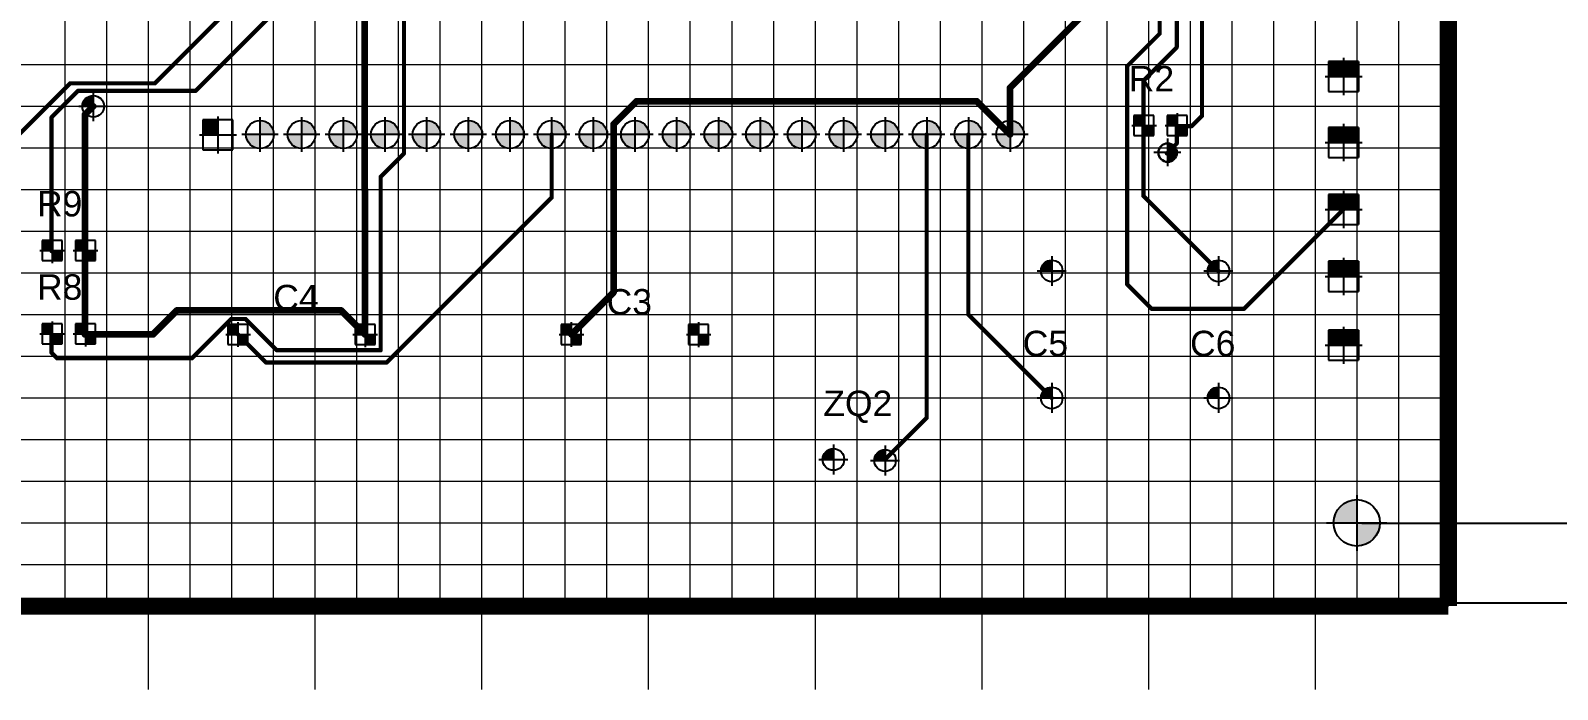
# Model space of a CAD drawing. Header units: millimetres. Extents: x 4478846 to 4492776, y 3796523 to 3799112.
# Drawn here: x 4481795.9 to 4481979.1, y 3797944 to 3798023.1 of the extents above; entities that cross this region are included whole.
import ezdxf

# ---------------------------------------------------------------- set-up
doc = ezdxf.new("R2010")
doc.units = ezdxf.units.MM
doc.linetypes.add('ACAD_ISO08W100', pattern=[36, 24, -3, 6, -3])
doc.layers.get('0').update_dxf_attribs({"lineweight": 25})
doc.layers.get('Defpoints').update_dxf_attribs({"color": 5})
for name, color, linetype in [('InternalPlane1', 76, 'Continuous'), ('InternalPlane2', 16, 'Continuous'), ('MultiLayer', 9, 'Continuous'), ('TopLayer', 1, 'Continuous'), ('TopOverlay', 2, 'Continuous'), ('Размеры', 7, 'Continuous')]:
    doc.layers.add(name, color=color, linetype=linetype)
for name, color, linetype, lineweight in [('Tonkaya', 3, 'Continuous', 25), ('TXT', 220, 'Continuous', 20), ('тонкая', 7, 'Continuous', 13)]:
    doc.layers.add(name, color=color, linetype=linetype, lineweight=lineweight)
doc.styles.get("Standard").update_dxf_attribs({"font": 'arial.ttf'})
doc.dimstyles.new('ISO-25', dxfattribs={"dimtxt": 2.5, "dimasz": 2.5, "dimexe": 1.25, "dimexo": 0.625, "dimtad": 1, "dimtxsty": 'Standard', "dimcen": 2.5, "dimadec": 0, "dimazin": 0, "dimtfac": 1, "dimtmove": 0, "dimatfit": 3, "dimfxl": 1, "dimarcsym": 0})

# ---------------------------------------------------------------- blocks, each defined once
blk = doc.blocks.new('*U275')
at = {"layer": 'тонкая'}
blk.add_line((-128, 0), (128, 0), dxfattribs=at)
blk = doc.blocks.new('*U276')
at = {"layer": 'тонкая', "color": 0, "linetype": 'ByBlock', "lineweight": -2, "transparency": 16777216}
for p in [(0, 65), (0, 60), (0, 55), (0, 50), (0, 45), (0, 40), (0, 35), (0, 30), (0, 25), (0, 20), (0, 15), (0, 10), (0, 5), (0, 0)]:
    blk.add_blockref('*U275', p, dxfattribs=at)
blk = doc.blocks.new('*U281')
at = {"layer": 'тонкая'}
blk.add_line((0, 95), (0, -95), dxfattribs=at)
blk = doc.blocks.new('*U282')
at = {"layer": 'тонкая', "color": 0, "linetype": 'ByBlock', "lineweight": -2, "transparency": 16777216}
for p in [(90, 0), (95, 0), (100, 0), (105, 0), (110, 0), (115, 0), (120, 0), (125, 0), (130, 0), (135, 0), (140, 0), (145, 0), (150, 0), (155, 0), (160, 0), (165, 0), (170, 0), (175, 0), (180, 0), (185, 0), (190, 0), (195, 0), (200, 0), (205, 0), (210, 0), (215, 0), (220, 0), (225, 0), (230, 0), (235, 0), (240, 0), (245, 0), (250, 0), (255, 0)]:
    blk.add_blockref('*U281', p, dxfattribs=at)
blk = doc.blocks.new('*U277')
at = {"layer": 'тонкая'}
blk.add_line((0, 5), (0, -5), dxfattribs=at)
blk = doc.blocks.new('*U278')
at = {"layer": 'тонкая', "color": 0, "linetype": 'ByBlock', "lineweight": -2, "transparency": 16777216}
for p in [(100, 0), (120, 0), (140, 0), (160, 0), (180, 0), (200, 0), (220, 0), (240, 0)]:
    blk.add_blockref('*U277', p, dxfattribs=at)
blk = doc.blocks.new('*D292')
at = {"layer": 'Defpoints', "color": 0, "transparency": 16777216}
for p in [(4481965.99, 3798143.99), (4481965.99, 3797954.37), (4482029.45, 3797954.37)]:
    blk.add_point(p, dxfattribs=at)
at = {"layer": 'тонкая', "color": 0, "lineweight": -2, "transparency": 16777216}
for p, q in [((4481966.61, 3798143.99), (4482030.7, 3798143.99)), ((4482029.45, 3798141.49), (4482029.45, 3797956.87)), ((4481966.61, 3797954.37), (4482030.7, 3797954.37))]:
    blk.add_line(p, q, dxfattribs=at)
at = {"layer": 'тонкая', "color": 0, "transparency": 16777216}
for points in [[(4482029.03, 3798141.49), (4482029.87, 3798141.49), (4482029.45, 3798143.99)], [(4482029.03, 3797956.87), (4482029.87, 3797956.87), (4482029.45, 3797954.37)]]:
    blk.add_solid(points, dxfattribs=at)
at = {"layer": 'тонкая', "color": 0, "transparency": 16777216, "insert": (4482027.32, 3798049.18), "char_height": 2.5, "attachment_point": 5, "rotation": 90}
blk.add_mtext('95%%P0,2', dxfattribs=at)
blk = doc.blocks.new('*D293')
at = {"layer": 'Defpoints', "color": 0, "transparency": 16777216}
for p in [(4481954.99, 3798133.99), (4481954.99, 3797963.96), (4482001.46, 3797963.96)]:
    blk.add_point(p, dxfattribs=at)
at = {"layer": 'тонкая', "color": 0, "lineweight": -2, "transparency": 16777216}
for p, q in [((4481955.61, 3798133.99), (4482002.71, 3798133.99)), ((4482001.46, 3798131.49), (4482001.46, 3797966.46)), ((4481955.61, 3797963.96), (4482002.71, 3797963.96))]:
    blk.add_line(p, q, dxfattribs=at)
at = {"layer": 'тонкая', "color": 0, "transparency": 16777216}
for points in [[(4482001.04, 3798131.49), (4482001.88, 3798131.49), (4482001.46, 3798133.99)], [(4482001.04, 3797966.46), (4482001.88, 3797966.46), (4482001.46, 3797963.96)]]:
    blk.add_solid(points, dxfattribs=at)
at = {"layer": 'тонкая', "color": 0, "transparency": 16777216, "insert": (4481999.56, 3798048.97), "char_height": 2.5, "attachment_point": 5, "rotation": 90}
blk.add_mtext('85', dxfattribs=at)

msp = doc.modelspace()

# ---------------------------------------------------------------- hatches: boundary and pattern name
at = {"layer": 'Tonkaya'}
h = msp.add_hatch(color=7, dxfattribs=at)
h.dxf.hatch_style = 1
h.paths.add_polyline_path([(4481823.38715, 3798012.26775), (4481823.38715, 3798010.59003), (4481825.06487, 3798010.59003, 0.414213562)])
h.paths.add_polyline_path([(4481823.38715, 3798010.59003), (4481821.70943, 3798010.59003, 0.414213562), (4481823.38715, 3798008.91231)])
h = msp.add_hatch(color=7, dxfattribs=at)
h.dxf.hatch_style = 1
h.paths.add_polyline_path([(4481828.38719, 3798012.26775), (4481828.38719, 3798010.59003), (4481830.06491, 3798010.59003, 0.414213562)])
h.paths.add_polyline_path([(4481828.38719, 3798010.59003), (4481826.70947, 3798010.59003, 0.414213562), (4481828.38719, 3798008.91231)])
h = msp.add_hatch(color=7, dxfattribs=at)
h.dxf.hatch_style = 1
h.paths.add_polyline_path([(4481833.38713, 3798012.26775), (4481833.38713, 3798010.59003), (4481835.06485, 3798010.59003, 0.414213562)])
h.paths.add_polyline_path([(4481833.38713, 3798010.59003), (4481831.70941, 3798010.59003, 0.414213562), (4481833.38713, 3798008.91231)])
h = msp.add_hatch(color=7, dxfattribs=at)
h.dxf.hatch_style = 1
h.paths.add_polyline_path([(4481838.38717, 3798012.26775), (4481838.38717, 3798010.59003), (4481840.06489, 3798010.59003, 0.414213562)])
h.paths.add_polyline_path([(4481838.38717, 3798010.59003), (4481836.70945, 3798010.59003, 0.414213562), (4481838.38717, 3798008.91231)])
h = msp.add_hatch(color=7, dxfattribs=at)
h.dxf.hatch_style = 1
h.paths.add_polyline_path([(4481843.38721, 3798012.26775), (4481843.38721, 3798010.59003), (4481845.06493, 3798010.59003, 0.414213562)])
h.paths.add_polyline_path([(4481843.38721, 3798010.59003), (4481841.70949, 3798010.59003, 0.414213562), (4481843.38721, 3798008.91231)])
h = msp.add_hatch(color=7, dxfattribs=at)
h.dxf.hatch_style = 1
h.paths.add_polyline_path([(4481848.38715, 3798012.26775), (4481848.38715, 3798010.59003), (4481850.06487, 3798010.59003, 0.414213562)])
h.paths.add_polyline_path([(4481848.38715, 3798010.59003), (4481846.70943, 3798010.59003, 0.414213562), (4481848.38715, 3798008.91231)])
h = msp.add_hatch(color=7, dxfattribs=at)
h.dxf.hatch_style = 1
h.paths.add_polyline_path([(4481853.38719, 3798012.26775), (4481853.38719, 3798010.59003), (4481855.06491, 3798010.59003, 0.414213562)])
h.paths.add_polyline_path([(4481853.38719, 3798010.59003), (4481851.70947, 3798010.59003, 0.414213562), (4481853.38719, 3798008.91231)])
h = msp.add_hatch(color=7, dxfattribs=at)
h.dxf.hatch_style = 1
h.paths.add_polyline_path([(4481858.38713, 3798012.26775), (4481858.38713, 3798010.59003), (4481860.06485, 3798010.59003, 0.414213562)])
h.paths.add_polyline_path([(4481858.38713, 3798010.59003), (4481856.70941, 3798010.59003, 0.414213562), (4481858.38713, 3798008.91231)])
h = msp.add_hatch(color=7, dxfattribs=at)
h.dxf.hatch_style = 1
h.paths.add_polyline_path([(4481863.38717, 3798012.26775), (4481863.38717, 3798010.59003), (4481865.06489, 3798010.59003, 0.414213562)])
h.paths.add_polyline_path([(4481863.38717, 3798010.59003), (4481861.70945, 3798010.59003, 0.414213562), (4481863.38717, 3798008.91231)])
h = msp.add_hatch(color=7, dxfattribs=at)
h.dxf.hatch_style = 1
h.paths.add_polyline_path([(4481868.38721, 3798012.26775), (4481868.38721, 3798010.59003), (4481870.06493, 3798010.59003, 0.414213562)])
h.paths.add_polyline_path([(4481868.38721, 3798010.59003), (4481866.70949, 3798010.59003, 0.414213562), (4481868.38721, 3798008.91231)])
h = msp.add_hatch(color=7, dxfattribs=at)
h.dxf.hatch_style = 1
h.paths.add_polyline_path([(4481873.38715, 3798012.26775), (4481873.38715, 3798010.59003), (4481875.06487, 3798010.59003, 0.414213562)])
h.paths.add_polyline_path([(4481873.38715, 3798010.59003), (4481871.70943, 3798010.59003, 0.414213562), (4481873.38715, 3798008.91231)])
h = msp.add_hatch(color=7, dxfattribs=at)
h.dxf.hatch_style = 1
h.paths.add_polyline_path([(4481878.38719, 3798012.26775), (4481878.38719, 3798010.59003), (4481880.06491, 3798010.59003, 0.414213562)])
h.paths.add_polyline_path([(4481878.38719, 3798010.59003), (4481876.70947, 3798010.59003, 0.414213562), (4481878.38719, 3798008.91231)])
h = msp.add_hatch(color=7, dxfattribs=at)
h.dxf.hatch_style = 1
h.paths.add_polyline_path([(4481883.38713, 3798012.26775), (4481883.38713, 3798010.59003), (4481885.06485, 3798010.59003, 0.414213562)])
h.paths.add_polyline_path([(4481883.38713, 3798010.59003), (4481881.70941, 3798010.59003, 0.414213562), (4481883.38713, 3798008.91231)])
h = msp.add_hatch(color=7, dxfattribs=at)
h.dxf.hatch_style = 1
h.paths.add_polyline_path([(4481888.38717, 3798012.26775), (4481888.38717, 3798010.59003), (4481890.06489, 3798010.59003, 0.414213562)])
h.paths.add_polyline_path([(4481888.38717, 3798010.59003), (4481886.70945, 3798010.59003, 0.414213562), (4481888.38717, 3798008.91231)])
h = msp.add_hatch(color=7, dxfattribs=at)
h.dxf.hatch_style = 1
h.paths.add_polyline_path([(4481893.38721, 3798012.26775), (4481893.38721, 3798010.59003), (4481895.06493, 3798010.59003, 0.414213562)])
h.paths.add_polyline_path([(4481893.38721, 3798010.59003), (4481891.70949, 3798010.59003, 0.414213562), (4481893.38721, 3798008.91231)])
h = msp.add_hatch(color=7, dxfattribs=at)
h.dxf.hatch_style = 1
h.paths.add_polyline_path([(4481898.38715, 3798012.26775), (4481898.38715, 3798010.59003), (4481900.06487, 3798010.59003, 0.414213562)])
h.paths.add_polyline_path([(4481898.38715, 3798010.59003), (4481896.70943, 3798010.59003, 0.414213562), (4481898.38715, 3798008.91231)])
h = msp.add_hatch(color=7, dxfattribs=at)
h.dxf.hatch_style = 1
h.paths.add_polyline_path([(4481903.38719, 3798012.26775), (4481903.38719, 3798010.59003), (4481905.06491, 3798010.59003, 0.414213562)])
h.paths.add_polyline_path([(4481903.38719, 3798010.59003), (4481901.70947, 3798010.59003, 0.414213562), (4481903.38719, 3798008.91231)])
h = msp.add_hatch(color=7, dxfattribs=at)
h.dxf.hatch_style = 1
h.paths.add_polyline_path([(4481908.38713, 3798012.26775), (4481908.38713, 3798010.59003), (4481910.06485, 3798010.59003, 0.414213562)])
h.paths.add_polyline_path([(4481908.38713, 3798010.59003), (4481906.70941, 3798010.59003, 0.414213562), (4481908.38713, 3798008.91231)])
h = msp.add_hatch(color=7, dxfattribs=at)
h.dxf.hatch_style = 1
h.paths.add_polyline_path([(4481913.38717, 3798012.26775), (4481913.38717, 3798010.59003), (4481915.06489, 3798010.59003, 0.414213562)])
h.paths.add_polyline_path([(4481913.38717, 3798010.59003), (4481911.70945, 3798010.59003, 0.414213562), (4481913.38717, 3798008.91231)])
h = msp.add_hatch(color=7, dxfattribs=at)
h.dxf.hatch_style = 1
h.paths.add_polyline_path([(4481954.98717, 3797966.77403, 0.41421404), (4481952.20316, 3797963.99003), (4481954.98717, 3797963.99003)])
h.paths.add_polyline_path([(4481957.77116, 3797963.99003), (4481954.98717, 3797963.99003), (4481954.98717, 3797961.20603, 0.414213084)])
at = {"layer": 'TXT'}
h = msp.add_hatch(color=0, dxfattribs=at)
h.dxf.hatch_style = 1
h.paths.add_polyline_path([(4481803.38719, 3798015.27086, 0.414213562), (4481802.08639, 3798013.97006), (4481803.38719, 3798013.97006)])
h = msp.add_hatch(color=0, dxfattribs=at)
h.dxf.hatch_style = 1
h.paths.add_polyline_path([(4481918.38721, 3797995.51088, 0.414213562), (4481917.08642, 3797994.21008), (4481918.38721, 3797994.21008)])
h = msp.add_hatch(color=0, dxfattribs=at)
h.dxf.hatch_style = 1
h.paths.add_polyline_path([(4481938.38717, 3797995.51088, 0.414213562), (4481937.08638, 3797994.21008), (4481938.38717, 3797994.21008)])
h = msp.add_hatch(color=0, dxfattribs=at)
h.dxf.hatch_style = 1
h.paths.add_polyline_path([(4481918.38721, 3797980.27088, 0.414213562), (4481917.08642, 3797978.97008), (4481918.38721, 3797978.97008)])
h = msp.add_hatch(color=0, dxfattribs=at)
h.dxf.hatch_style = 1
h.paths.add_polyline_path([(4481938.38717, 3797980.27088, 0.414213562), (4481937.08638, 3797978.97008), (4481938.38717, 3797978.97008)])
h = msp.add_hatch(color=0, dxfattribs=at)
h.dxf.hatch_style = 1
h.paths.add_polyline_path([(4481892.18722, 3797972.89086, 0.414213562), (4481890.88642, 3797971.59006), (4481892.18722, 3797971.59006)])
h = msp.add_hatch(color=0, dxfattribs=at)
h.dxf.hatch_style = 1
h.paths.add_polyline_path([(4481898.38715, 3797972.76386, 0.414213562), (4481897.08635, 3797971.46306), (4481898.38715, 3797971.46306)])
at = {"layer": 'Размеры', "lineweight": 30}
h = msp.add_hatch(color=0, dxfattribs=at)
h.dxf.hatch_style = 1
edge = h.paths.add_edge_path()
edge.add_line((4481933.40215, 3798008.68091), (4481932.29342, 3798008.41078))
edge.add_line((4481932.29342, 3798008.41078), (4481932.29342, 3798007.30109))
edge.add_arc((4481932.40755, 3798008.34474), 1.04987, 263.7592025, 378.6746193)
edge = h.paths.add_edge_path()
edge.add_line((4481932.29342, 3798009.52047), (4481932.29342, 3798008.41078))
edge.add_line((4481932.29342, 3798008.41078), (4481933.40215, 3798008.68091))
edge.add_arc((4481932.22045, 3798008.27223), 1.25038, 19.0774453, 86.6543092)

# ---------------------------------------------------------------- linework, layer by layer
at = {"color": 7, "linetype": 'Continuous'}
for p, q in [((4481953.38781, 3798019.78085), (4481953.38658, 3798015.30796)), ((4481955.191, 3798019.36298), (4481951.58461, 3798019.36298)), ((4481951.58461, 3798019.36298), (4481951.58461, 3798015.75658)), ((4481955.19078, 3798019.36199), (4481955.1888, 3798015.7556)), ((4481955.191, 3798015.75658), (4481955.191, 3798019.36298)), ((4481951.20549, 3798017.55978), (4481955.63447, 3798017.55978)), ((4481951.58461, 3798015.75658), (4481955.191, 3798015.75658)), ((4481818.31851, 3798012.76646), (4481818.31729, 3798008.29357)), ((4481930.64714, 3798012.86008), (4481928.24288, 3798012.86008)), ((4481928.24288, 3798012.86008), (4481928.24288, 3798010.45582)), ((4481929.44501, 3798013.13866), (4481929.44419, 3798010.15673)), ((4481930.64714, 3798010.45582), (4481930.64714, 3798012.86008)), ((4481930.64714, 3798010.45582), (4481930.64714, 3798012.86008)), ((4481934.64713, 3798012.86008), (4481932.24287, 3798012.86008)), ((4481932.24287, 3798012.86008), (4481932.24287, 3798010.45582)), ((4481933.445, 3798013.13866), (4481933.44419, 3798010.15673)), ((4481934.64713, 3798010.45582), (4481934.64713, 3798012.86008)), ((4481934.64713, 3798010.45582), (4481934.64713, 3798012.86008)), ((4481820.12171, 3798012.34859), (4481816.51531, 3798012.34859)), ((4481816.51531, 3798012.34859), (4481816.51531, 3798008.7422)), ((4481820.12171, 3798008.7422), (4481820.12171, 3798012.34859)), ((4481927.99013, 3798011.65795), (4481930.94278, 3798011.65795)), ((4481931.99012, 3798011.65795), (4481934.94277, 3798011.65795)), ((4481955.191, 3798011.44093), (4481951.58461, 3798011.44093)), ((4481951.58461, 3798011.44093), (4481951.58461, 3798007.83453)), ((4481953.38781, 3798011.8588), (4481953.38658, 3798007.38591)), ((4481955.19078, 3798011.43994), (4481955.1888, 3798007.83355)), ((4481955.191, 3798007.83453), (4481955.191, 3798011.44093)), ((4481816.13619, 3798010.5454), (4481820.56517, 3798010.5454)), ((4481816.51531, 3798008.7422), (4481820.12171, 3798008.7422)), ((4481928.24288, 3798010.45582), (4481930.64714, 3798010.45582)), ((4481932.24287, 3798010.45582), (4481934.64713, 3798010.45582)), ((4481951.20549, 3798009.63773), (4481955.63447, 3798009.63773)), ((4481951.58461, 3798007.83453), (4481955.191, 3798007.83453)), ((4481955.191, 3798003.40857), (4481951.58461, 3798003.40857)), ((4481951.58461, 3798003.40857), (4481951.58461, 3797999.80218)), ((4481953.38781, 3798003.82644), (4481953.38658, 3797999.35355)), ((4481955.19078, 3798003.40759), (4481955.1888, 3797999.8012)), ((4481955.191, 3797999.80218), (4481955.191, 3798003.40857)), ((4481951.20549, 3798001.60538), (4481955.63447, 3798001.60538)), ((4481951.58461, 3797999.80218), (4481955.191, 3797999.80218)), ((4481799.64715, 3797997.86006), (4481797.24289, 3797997.86006)), ((4481797.24289, 3797997.86006), (4481797.24289, 3797995.4558)), ((4481798.44502, 3797998.13864), (4481798.4442, 3797995.15671)), ((4481799.64715, 3797995.4558), (4481799.64715, 3797997.86006)), ((4481799.64715, 3797995.4558), (4481799.64715, 3797997.86006)), ((4481803.64714, 3797997.86006), (4481801.24288, 3797997.86006)), ((4481801.24288, 3797997.86006), (4481801.24288, 3797995.4558)), ((4481802.44501, 3797998.13864), (4481802.44419, 3797995.15671)), ((4481803.64714, 3797995.4558), (4481803.64714, 3797997.86006)), ((4481803.64714, 3797995.4558), (4481803.64714, 3797997.86006)), ((4481796.99014, 3797996.65793), (4481799.94279, 3797996.65793)), ((4481800.99013, 3797996.65793), (4481803.94278, 3797996.65793)), ((4481797.24289, 3797995.4558), (4481799.64715, 3797995.4558)), ((4481801.24288, 3797995.4558), (4481803.64714, 3797995.4558)), ((4481955.191, 3797995.37136), (4481951.58461, 3797995.37136)), ((4481951.58461, 3797995.37136), (4481951.58461, 3797991.76497)), ((4481953.38781, 3797995.78923), (4481953.38658, 3797991.31634)), ((4481955.19078, 3797995.37038), (4481955.1888, 3797991.76398)), ((4481955.191, 3797991.76497), (4481955.191, 3797995.37136)), ((4481951.20549, 3797993.56817), (4481955.63447, 3797993.56817)), ((4481951.58461, 3797991.76497), (4481955.191, 3797991.76497)), ((4481799.64715, 3797987.86008), (4481797.24289, 3797987.86008)), ((4481797.24289, 3797987.86008), (4481797.24289, 3797985.45582)), ((4481798.44502, 3797988.13866), (4481798.4442, 3797985.15673)), ((4481799.64715, 3797985.45582), (4481799.64715, 3797987.86008)), ((4481799.64715, 3797985.45582), (4481799.64715, 3797987.86008)), ((4481803.64714, 3797987.86008), (4481801.24288, 3797987.86008)), ((4481801.24288, 3797987.86008), (4481801.24288, 3797985.45582)), ((4481802.44501, 3797988.13866), (4481802.44419, 3797985.15673)), ((4481803.64714, 3797985.45582), (4481803.64714, 3797987.86008)), ((4481803.64714, 3797985.45582), (4481803.64714, 3797987.86008)), ((4481821.94788, 3797987.79221), (4481819.54361, 3797987.79221)), ((4481819.54361, 3797987.79221), (4481819.54361, 3797985.38795)), ((4481820.74575, 3797988.07079), (4481820.74493, 3797985.08887)), ((4481821.94788, 3797985.38795), (4481821.94788, 3797987.79221)), ((4481821.94788, 3797985.38795), (4481821.94788, 3797987.79221)), ((4481837.20719, 3797987.79008), (4481834.80293, 3797987.79008)), ((4481834.80293, 3797987.79008), (4481834.80293, 3797985.38582)), ((4481836.00506, 3797988.06866), (4481836.00424, 3797985.08673)), ((4481837.20719, 3797985.38582), (4481837.20719, 3797987.79008)), ((4481861.9479, 3797987.79221), (4481859.54364, 3797987.79221)), ((4481859.54364, 3797987.79221), (4481859.54364, 3797985.38795)), ((4481860.74577, 3797988.07079), (4481860.74495, 3797985.08887)), ((4481861.9479, 3797985.38795), (4481861.9479, 3797987.79221)), ((4481861.9479, 3797985.38795), (4481861.9479, 3797987.79221)), ((4481877.20721, 3797987.79008), (4481874.80295, 3797987.79008)), ((4481874.80295, 3797987.79008), (4481874.80295, 3797985.38582)), ((4481876.00508, 3797988.06866), (4481876.00426, 3797985.08673)), ((4481877.20721, 3797985.38582), (4481877.20721, 3797987.79008)), ((4481955.191, 3797987.10367), (4481951.58461, 3797987.10367)), ((4481951.58461, 3797987.10367), (4481951.58461, 3797983.49727)), ((4481953.38781, 3797987.52154), (4481953.38658, 3797983.04865)), ((4481955.19078, 3797987.10268), (4481955.1888, 3797983.49629)), ((4481955.191, 3797983.49727), (4481955.191, 3797987.10367)), ((4481796.99014, 3797986.65795), (4481799.94279, 3797986.65795)), ((4481797.24289, 3797985.45582), (4481799.64715, 3797985.45582)), ((4481800.99013, 3797986.65795), (4481803.94278, 3797986.65795)), ((4481801.24288, 3797985.45582), (4481803.64714, 3797985.45582)), ((4481819.29086, 3797986.59008), (4481822.24352, 3797986.59008)), ((4481819.54361, 3797985.38795), (4481821.94788, 3797985.38795)), ((4481834.55018, 3797986.58795), (4481837.50283, 3797986.58795)), ((4481834.80293, 3797985.38582), (4481837.20719, 3797985.38582)), ((4481859.29089, 3797986.59008), (4481862.24354, 3797986.59008)), ((4481859.54364, 3797985.38795), (4481861.9479, 3797985.38795)), ((4481874.5502, 3797986.58795), (4481877.50285, 3797986.58795)), ((4481874.80295, 3797985.38582), (4481877.20721, 3797985.38582)), ((4481951.20549, 3797985.30047), (4481955.63447, 3797985.30047)), ((4481951.58461, 3797983.49727), (4481955.191, 3797983.49727))]:
    msp.add_line(p, q, dxfattribs=at)
at = {"color": 7}
for points in [[(4481953.38781, 3798017.55978), (4481953.38781, 3798019.36298), (4481951.58461, 3798017.55978), (4481951.58461, 3798019.36298)], [(4481953.38781, 3798017.55978), (4481953.38781, 3798019.36298), (4481951.58461, 3798017.55978), (4481951.58461, 3798019.36298)], [(4481953.38659, 3798017.55978), (4481953.38758, 3798019.36298), (4481955.18979, 3798017.5588), (4481955.19078, 3798019.36199)], [(4481953.38659, 3798017.55978), (4481953.38758, 3798019.36298), (4481955.18979, 3798017.5588), (4481955.19078, 3798019.36199)], [(4481929.44501, 3798011.65795), (4481929.44501, 3798012.86008), (4481928.24288, 3798011.65795), (4481928.24288, 3798012.86008)], [(4481929.44501, 3798011.65795), (4481929.44501, 3798012.86008), (4481928.24288, 3798011.65795), (4481928.24288, 3798012.86008)], [(4481933.445, 3798011.65795), (4481933.445, 3798012.86008), (4481932.24287, 3798011.65795), (4481932.24287, 3798012.86008)], [(4481933.445, 3798011.65795), (4481933.445, 3798012.86008), (4481932.24287, 3798011.65795), (4481932.24287, 3798012.86008)], [(4481818.31851, 3798010.5454), (4481818.31851, 3798012.34859), (4481816.51531, 3798010.5454), (4481816.51531, 3798012.34859)], [(4481818.31851, 3798010.5454), (4481818.31851, 3798012.34859), (4481816.51531, 3798010.5454), (4481816.51531, 3798012.34859)], [(4481929.44501, 3798011.65795), (4481929.44501, 3798010.45582), (4481930.64714, 3798011.65795), (4481930.64714, 3798010.45582)], [(4481929.44501, 3798011.65795), (4481929.44501, 3798010.45582), (4481930.64714, 3798011.65795), (4481930.64714, 3798010.45582)], [(4481933.445, 3798011.65795), (4481933.445, 3798010.45582), (4481934.64713, 3798011.65795), (4481934.64713, 3798010.45582)], [(4481933.445, 3798011.65795), (4481933.445, 3798010.45582), (4481934.64713, 3798011.65795), (4481934.64713, 3798010.45582)], [(4481953.38781, 3798009.63773), (4481953.38781, 3798011.44093), (4481951.58461, 3798009.63773), (4481951.58461, 3798011.44093)], [(4481953.38781, 3798009.63773), (4481953.38781, 3798011.44093), (4481951.58461, 3798009.63773), (4481951.58461, 3798011.44093)], [(4481953.38659, 3798009.63773), (4481953.38758, 3798011.44093), (4481955.18979, 3798009.63674), (4481955.19078, 3798011.43994)], [(4481953.38659, 3798009.63773), (4481953.38758, 3798011.44093), (4481955.18979, 3798009.63674), (4481955.19078, 3798011.43994)], [(4481953.38781, 3798001.60538), (4481953.38781, 3798003.40857), (4481951.58461, 3798001.60538), (4481951.58461, 3798003.40857)], [(4481953.38781, 3798001.60538), (4481953.38781, 3798003.40857), (4481951.58461, 3798001.60538), (4481951.58461, 3798003.40857)], [(4481953.38659, 3798001.60538), (4481953.38758, 3798003.40857), (4481955.18979, 3798001.60439), (4481955.19078, 3798003.40759)], [(4481953.38659, 3798001.60538), (4481953.38758, 3798003.40857), (4481955.18979, 3798001.60439), (4481955.19078, 3798003.40759)], [(4481798.44502, 3797996.65793), (4481798.44502, 3797997.86006), (4481797.24289, 3797996.65793), (4481797.24289, 3797997.86006)], [(4481798.44502, 3797996.65793), (4481798.44502, 3797997.86006), (4481797.24289, 3797996.65793), (4481797.24289, 3797997.86006)], [(4481802.44501, 3797996.65793), (4481802.44501, 3797997.86006), (4481801.24288, 3797996.65793), (4481801.24288, 3797997.86006)], [(4481802.44501, 3797996.65793), (4481802.44501, 3797997.86006), (4481801.24288, 3797996.65793), (4481801.24288, 3797997.86006)], [(4481798.44502, 3797996.65793), (4481798.44502, 3797995.4558), (4481799.64715, 3797996.65793), (4481799.64715, 3797995.4558)], [(4481798.44502, 3797996.65793), (4481798.44502, 3797995.4558), (4481799.64715, 3797996.65793), (4481799.64715, 3797995.4558)], [(4481802.44501, 3797996.65793), (4481802.44501, 3797995.4558), (4481803.64714, 3797996.65793), (4481803.64714, 3797995.4558)], [(4481802.44501, 3797996.65793), (4481802.44501, 3797995.4558), (4481803.64714, 3797996.65793), (4481803.64714, 3797995.4558)], [(4481953.38781, 3797993.56817), (4481953.38781, 3797995.37136), (4481951.58461, 3797993.56817), (4481951.58461, 3797995.37136)], [(4481953.38781, 3797993.56817), (4481953.38781, 3797995.37136), (4481951.58461, 3797993.56817), (4481951.58461, 3797995.37136)], [(4481953.38659, 3797993.56817), (4481953.38758, 3797995.37136), (4481955.18979, 3797993.56718), (4481955.19078, 3797995.37038)], [(4481953.38659, 3797993.56817), (4481953.38758, 3797995.37136), (4481955.18979, 3797993.56718), (4481955.19078, 3797995.37038)], [(4481798.44502, 3797986.65795), (4481798.44502, 3797987.86008), (4481797.24289, 3797986.65795), (4481797.24289, 3797987.86008)], [(4481798.44502, 3797986.65795), (4481798.44502, 3797987.86008), (4481797.24289, 3797986.65795), (4481797.24289, 3797987.86008)], [(4481802.44501, 3797986.65795), (4481802.44501, 3797987.86008), (4481801.24288, 3797986.65795), (4481801.24288, 3797987.86008)], [(4481802.44501, 3797986.65795), (4481802.44501, 3797987.86008), (4481801.24288, 3797986.65795), (4481801.24288, 3797987.86008)], [(4481820.74575, 3797986.59008), (4481820.74575, 3797987.79221), (4481819.54361, 3797986.59008), (4481819.54361, 3797987.79221)], [(4481820.74575, 3797986.59008), (4481820.74575, 3797987.79221), (4481819.54361, 3797986.59008), (4481819.54361, 3797987.79221)], [(4481836.00506, 3797986.58795), (4481836.00506, 3797987.79008), (4481834.80293, 3797986.58795), (4481834.80293, 3797987.79008)], [(4481836.00506, 3797986.58795), (4481836.00506, 3797987.79008), (4481834.80293, 3797986.58795), (4481834.80293, 3797987.79008)], [(4481860.74577, 3797986.59008), (4481860.74577, 3797987.79221), (4481859.54364, 3797986.59008), (4481859.54364, 3797987.79221)], [(4481860.74577, 3797986.59008), (4481860.74577, 3797987.79221), (4481859.54364, 3797986.59008), (4481859.54364, 3797987.79221)], [(4481876.00508, 3797986.58795), (4481876.00508, 3797987.79008), (4481874.80295, 3797986.58795), (4481874.80295, 3797987.79008)], [(4481876.00508, 3797986.58795), (4481876.00508, 3797987.79008), (4481874.80295, 3797986.58795), (4481874.80295, 3797987.79008)], [(4481953.38781, 3797985.30047), (4481953.38781, 3797987.10367), (4481951.58461, 3797985.30047), (4481951.58461, 3797987.10367)], [(4481953.38781, 3797985.30047), (4481953.38781, 3797987.10367), (4481951.58461, 3797985.30047), (4481951.58461, 3797987.10367)], [(4481953.38659, 3797985.30047), (4481953.38758, 3797987.10367), (4481955.18979, 3797985.29948), (4481955.19078, 3797987.10268)], [(4481953.38659, 3797985.30047), (4481953.38758, 3797987.10367), (4481955.18979, 3797985.29948), (4481955.19078, 3797987.10268)], [(4481798.44502, 3797986.65795), (4481798.44502, 3797985.45582), (4481799.64715, 3797986.65795), (4481799.64715, 3797985.45582)], [(4481798.44502, 3797986.65795), (4481798.44502, 3797985.45582), (4481799.64715, 3797986.65795), (4481799.64715, 3797985.45582)], [(4481802.44501, 3797986.65795), (4481802.44501, 3797985.45582), (4481803.64714, 3797986.65795), (4481803.64714, 3797985.45582)], [(4481802.44501, 3797986.65795), (4481802.44501, 3797985.45582), (4481803.64714, 3797986.65795), (4481803.64714, 3797985.45582)], [(4481820.74575, 3797986.59008), (4481820.74575, 3797985.38795), (4481821.94788, 3797986.59008), (4481821.94788, 3797985.38795)], [(4481820.74575, 3797986.59008), (4481820.74575, 3797985.38795), (4481821.94788, 3797986.59008), (4481821.94788, 3797985.38795)], [(4481836.00506, 3797986.58795), (4481836.00506, 3797985.38582), (4481837.20719, 3797986.58795), (4481837.20719, 3797985.38582)], [(4481836.00506, 3797986.58795), (4481836.00506, 3797985.38582), (4481837.20719, 3797986.58795), (4481837.20719, 3797985.38582)], [(4481860.74577, 3797986.59008), (4481860.74577, 3797985.38795), (4481861.9479, 3797986.59008), (4481861.9479, 3797985.38795)], [(4481860.74577, 3797986.59008), (4481860.74577, 3797985.38795), (4481861.9479, 3797986.59008), (4481861.9479, 3797985.38795)], [(4481876.00508, 3797986.58795), (4481876.00508, 3797985.38582), (4481877.20721, 3797986.58795), (4481877.20721, 3797985.38582)], [(4481876.00508, 3797986.58795), (4481876.00508, 3797985.38582), (4481877.20721, 3797986.58795), (4481877.20721, 3797985.38582)]]:
    msp.add_solid(points, dxfattribs=at)
at = {"layer": 'InternalPlane1', "lineweight": 106, "const_width": 2.032}
for points in [[(4481965.98716, 3797953.99003), (4481965.98717, 3798143.99003)], [(4481709.98716, 3797953.99003), (4481965.98716, 3797953.99003)]]:
    msp.add_lwpolyline(points, dxfattribs=at)
at = {"layer": 'InternalPlane2', "lineweight": 106, "const_width": 2.032}
for points in [[(4481965.98716, 3797953.99003), (4481965.98717, 3798143.99003)], [(4481709.98716, 3797953.99003), (4481965.98716, 3797953.99003)]]:
    msp.add_lwpolyline(points, dxfattribs=at)
at = {"layer": 'MultiLayer', "color": 0}
for centre in [(4481803.38719, 3798013.97006), (4481918.38721, 3797994.21008), (4481938.38717, 3797994.21008), (4481918.38721, 3797978.97008), (4481938.38717, 3797978.97008), (4481892.18722, 3797971.59006), (4481898.38715, 3797971.46306)]:
    msp.add_circle(centre, 1.3008, dxfattribs=at)
at = {"layer": 'Tonkaya', "color": 7}
for p, q in [((4481823.38715, 3798012.66373), (4481823.38715, 3798008.51633)), ((4481828.38719, 3798012.66373), (4481828.38719, 3798008.51633)), ((4481833.38713, 3798012.66373), (4481833.38713, 3798008.51633)), ((4481838.38717, 3798012.66373), (4481838.38717, 3798008.51633)), ((4481843.38721, 3798012.66373), (4481843.38721, 3798008.51633)), ((4481848.38715, 3798012.66373), (4481848.38715, 3798008.51633)), ((4481853.38719, 3798012.66373), (4481853.38719, 3798008.51633)), ((4481858.38713, 3798012.66373), (4481858.38713, 3798008.51633)), ((4481863.38717, 3798012.66373), (4481863.38717, 3798008.51633)), ((4481868.38721, 3798012.66373), (4481868.38721, 3798008.51633)), ((4481873.38715, 3798012.66373), (4481873.38715, 3798008.51633)), ((4481878.38719, 3798012.66373), (4481878.38719, 3798008.51633)), ((4481883.38713, 3798012.66373), (4481883.38713, 3798008.51633)), ((4481888.38717, 3798012.66373), (4481888.38717, 3798008.51633)), ((4481893.38721, 3798012.66373), (4481893.38721, 3798008.51633)), ((4481898.38715, 3798012.66373), (4481898.38715, 3798008.51633)), ((4481903.38719, 3798012.66373), (4481903.38719, 3798008.51633)), ((4481908.38713, 3798012.66373), (4481908.38713, 3798008.51633)), ((4481913.38717, 3798012.66373), (4481913.38717, 3798008.51633)), ((4481825.5756, 3798010.59003), (4481821.19871, 3798010.59003)), ((4481830.57564, 3798010.59003), (4481826.19875, 3798010.59003)), ((4481835.57558, 3798010.59003), (4481831.19869, 3798010.59003)), ((4481840.57562, 3798010.59003), (4481836.19873, 3798010.59003)), ((4481845.57566, 3798010.59003), (4481841.19877, 3798010.59003)), ((4481850.5756, 3798010.59003), (4481846.19871, 3798010.59003)), ((4481855.57564, 3798010.59003), (4481851.19875, 3798010.59003)), ((4481860.57558, 3798010.59003), (4481856.19869, 3798010.59003)), ((4481865.57562, 3798010.59003), (4481861.19873, 3798010.59003)), ((4481870.57566, 3798010.59003), (4481866.19877, 3798010.59003)), ((4481875.5756, 3798010.59003), (4481871.19871, 3798010.59003)), ((4481880.57564, 3798010.59003), (4481876.19875, 3798010.59003)), ((4481885.57558, 3798010.59003), (4481881.19869, 3798010.59003)), ((4481890.57562, 3798010.59003), (4481886.19873, 3798010.59003)), ((4481895.57566, 3798010.59003), (4481891.19877, 3798010.59003)), ((4481900.5756, 3798010.59003), (4481896.19871, 3798010.59003)), ((4481905.57564, 3798010.59003), (4481901.19875, 3798010.59003)), ((4481910.57558, 3798010.59003), (4481906.19869, 3798010.59003)), ((4481915.57562, 3798010.59003), (4481911.19873, 3798010.59003)), ((4481932.29342, 3798010.12594), (4481932.29342, 3798006.78414)), ((4481933.88142, 3798008.41078), (4481930.65252, 3798008.41078))]:
    msp.add_line(p, q, dxfattribs=at)
at = {"layer": 'Tonkaya', "color": 7, "lineweight": -2}
for p, q in [((4481954.98717, 3797967.29596), (4481954.98717, 3797960.61436)), ((4481951.36796, 3797963.99003), (4481958.60637, 3797963.99003))]:
    msp.add_line(p, q, dxfattribs=at)
at = {"layer": 'Tonkaya', "color": 7}
for centre, radius in [((4481823.38715, 3798010.59003), 1.67772), ((4481828.38719, 3798010.59003), 1.67772), ((4481833.38713, 3798010.59003), 1.67772), ((4481838.38717, 3798010.59003), 1.67772), ((4481843.38721, 3798010.59003), 1.67772), ((4481848.38715, 3798010.59003), 1.67772), ((4481853.38719, 3798010.59003), 1.67772), ((4481858.38713, 3798010.59003), 1.67772), ((4481863.38717, 3798010.59003), 1.67772), ((4481868.38721, 3798010.59003), 1.67772), ((4481873.38715, 3798010.59003), 1.67772), ((4481878.38719, 3798010.59003), 1.67772), ((4481883.38713, 3798010.59003), 1.67772), ((4481888.38717, 3798010.59003), 1.67772), ((4481893.38721, 3798010.59003), 1.67772), ((4481898.38715, 3798010.59003), 1.67772), ((4481903.38719, 3798010.59003), 1.67772), ((4481908.38713, 3798010.59003), 1.67772), ((4481913.38717, 3798010.59003), 1.67772), ((4481954.98716, 3797963.99003), 2.784)]:
    msp.add_circle(centre, radius, dxfattribs=at)
at = {"layer": 'TopLayer', "color": 0, "linetype": 'ACAD_ISO08W100'}
for p, q in [((4481803.38719, 3798015.76771), (4481803.38719, 3798012.17241)), ((4481801.65813, 3798013.97006), (4481805.11625, 3798013.97006)), ((4481918.38721, 3797996.00773), (4481918.38721, 3797992.41243)), ((4481938.38717, 3797996.00773), (4481938.38717, 3797992.41243)), ((4481916.65816, 3797994.21008), (4481920.11627, 3797994.21008)), ((4481936.65812, 3797994.21008), (4481940.11623, 3797994.21008)), ((4481918.38721, 3797980.76773), (4481918.38721, 3797977.17243)), ((4481938.38717, 3797980.76773), (4481938.38717, 3797977.17243)), ((4481916.65816, 3797978.97008), (4481920.11627, 3797978.97008)), ((4481936.65812, 3797978.97008), (4481940.11623, 3797978.97008)), ((4481892.18722, 3797973.38771), (4481892.18722, 3797969.79241)), ((4481898.38715, 3797973.26071), (4481898.38715, 3797969.66541)), ((4481890.45816, 3797971.59006), (4481893.91627, 3797971.59006)), ((4481896.6581, 3797971.46306), (4481900.11621, 3797971.46306))]:
    msp.add_line(p, q, dxfattribs=at)
at = {"layer": 'TopLayer'}
for points, const_width in [([(4481835.94196, 3798003.99883), (4481835.94196, 3798116.97082)], 0.8), ([(4481936.42436, 3798012.83803), (4481936.42436, 3798068.55283)], 0.508), ([(4481931.34436, 3798022.69323), (4481931.34436, 3798036.03128)], 0.508), ([(4481810.79281, 3798016.73206), (4481828.38719, 3798034.32643)], 0.508), ([(4481840.66636, 3798008.31683), (4481840.66636, 3798034.31089)], 0.508), ([(4481815.66159, 3798015.82406), (4481833.19876, 3798033.36123)], 0.508), ([(4481913.38717, 3798016.20201), (4481923.77516, 3798026.59)], 0.8), ([(4481933.38713, 3798021.05443), (4481933.38713, 3798026.59)], 0.508), ([(4481927.43276, 3798018.78163), (4481931.34436, 3798022.69323)], 0.508), ([(4481929.38714, 3798017.05443), (4481933.38713, 3798021.05443)], 0.508), ([(4481927.43276, 3797992.61963), (4481927.43276, 3798018.78163)], 0.508), ([(4481794.13356, 3798010.24043), (4481800.62519, 3798016.73206)], 0.508), ([(4481798.38715, 3798012.66084), (4481801.55036, 3798015.82406)], 0.508), ([(4481800.62519, 3798016.73206), (4481810.79281, 3798016.73206)], 0.508), ([(4481801.55036, 3798015.82406), (4481815.66159, 3798015.82406)], 0.508), ([(4481913.38717, 3798010.59003), (4481913.38717, 3798016.20201)], 0.8), ([(4481929.38714, 3798011.59008), (4481929.38714, 3798017.05443)], 0.508), ([(4481802.38714, 3798012.97001), (4481803.38719, 3798013.97006)], 0.8), ([(4481865.81236, 3798011.82203), (4481868.55556, 3798014.56523)], 0.8), ([(4481868.55556, 3798014.56523), (4481909.41197, 3798014.56523)], 0.8), ([(4481909.41197, 3798014.56523), (4481913.38717, 3798010.59003)], 0.8), ([(4481798.38715, 3797996.59006), (4481798.38715, 3798012.66084)], 0.508), ([(4481802.38714, 3797996.59006), (4481802.38714, 3798012.97001)], 0.8), ([(4481935.17641, 3798011.59008), (4481936.42436, 3798012.83803)], 0.508), ([(4481858.38713, 3798003.0252), (4481858.38713, 3798010.59003)], 0.508), ([(4481865.81236, 3797991.63523), (4481865.81236, 3798011.82203)], 0.8), ([(4481903.38719, 3797976.5901), (4481903.38719, 3798010.59003)], 0.508), ([(4481908.38713, 3797988.97016), (4481908.38713, 3798010.59003)], 0.508), ([(4481929.38714, 3798003.21011), (4481929.38714, 3798011.59008)], 0.508), ([(4481933.38713, 3798011.59008), (4481935.17641, 3798011.59008)], 0.508), ([(4481933.38713, 3798009.496), (4481933.38713, 3798011.59008)], 0.508), ([(4481932.20796, 3798008.31683), (4481933.38713, 3798009.496)], 0.508), ([(4481837.87236, 3798005.52283), (4481840.66636, 3798008.31683)], 0.508), ([(4481837.87236, 3797984.69483), (4481837.87236, 3798005.52283)], 0.508), ([(4481835.94196, 3798003.99883), (4481836.00719, 3798003.93361)], 0.8), ([(4481836.00719, 3797986.59008), (4481836.00719, 3798003.93361)], 0.8), ([(4481838.58356, 3797983.22163), (4481858.38713, 3798003.0252)], 0.508), ([(4481929.38714, 3798003.21011), (4481938.38717, 3797994.21008)], 0.508), ([(4481941.47043, 3797989.67323), (4481953.3872, 3798001.59)], 0.508), ([(4481802.38714, 3797986.59008), (4481802.38714, 3797996.59006)], 0.8), ([(4481927.43276, 3797992.61963), (4481930.37916, 3797989.67323)], 0.508), ([(4481860.76721, 3797986.59008), (4481865.81236, 3797991.63523)], 0.8), ([(4481810.54196, 3797986.59008), (4481813.44996, 3797989.49808)], 0.8), ([(4481813.44996, 3797989.49808), (4481833.0992, 3797989.49808)], 0.8), ([(4481815.21556, 3797983.72963), (4481819.93001, 3797988.44408)], 0.508), ([(4481819.93001, 3797988.44408), (4481821.66716, 3797988.44408)], 0.508), ([(4481821.66716, 3797988.44408), (4481825.41641, 3797984.69483)], 0.508), ([(4481833.0992, 3797989.49808), (4481836.00719, 3797986.59008)], 0.8), ([(4481908.38713, 3797988.97016), (4481918.38721, 3797978.97008)], 0.508), ([(4481930.37916, 3797989.67323), (4481941.47043, 3797989.67323)], 0.508), ([(4481798.38715, 3797984.39003), (4481798.38715, 3797986.59008)], 0.508), ([(4481802.38714, 3797986.59008), (4481810.54196, 3797986.59008)], 0.8), ([(4481820.76719, 3797986.59008), (4481824.13564, 3797983.22163)], 0.508), ([(4481825.41641, 3797984.69483), (4481837.87236, 3797984.69483)], 0.508), ([(4481798.38715, 3797984.39003), (4481799.04755, 3797983.72963)], 0.508), ([(4481799.04755, 3797983.72963), (4481815.21556, 3797983.72963)], 0.508), ([(4481824.13564, 3797983.22163), (4481838.58356, 3797983.22163)], 0.508), ([(4481898.38715, 3797971.59006), (4481903.38719, 3797976.5901)], 0.508)]:
    msp.add_lwpolyline(points, dxfattribs=dict(at, const_width=const_width))
for points, const_width in [([(4481931.21736, 3798022.69323, 1), (4481931.47136, 3798022.69323, 1)], 0.254), ([(4481931.21736, 3798022.69323, 1), (4481931.47136, 3798022.69323, 1)], 0.254), ([(4481933.26013, 3798021.05443, 1), (4481933.51413, 3798021.05443, 1)], 0.254), ([(4481933.26013, 3798021.05443, 1), (4481933.51413, 3798021.05443, 1)], 0.254), ([(4481927.30576, 3798018.78163, 1), (4481927.55976, 3798018.78163, 1)], 0.254), ([(4481927.30576, 3798018.78163, 1), (4481927.55976, 3798018.78163, 1)], 0.254), ([(4481800.49819, 3798016.73206, 1), (4481800.75219, 3798016.73206, 1)], 0.254), ([(4481800.49819, 3798016.73206, 1), (4481800.75219, 3798016.73206, 1)], 0.254), ([(4481801.42336, 3798015.82406, 1), (4481801.67736, 3798015.82406, 1)], 0.254), ([(4481801.42336, 3798015.82406, 1), (4481801.67736, 3798015.82406, 1)], 0.254), ([(4481810.66581, 3798016.73206, 1), (4481810.91981, 3798016.73206, 1)], 0.254), ([(4481810.66581, 3798016.73206, 1), (4481810.91981, 3798016.73206, 1)], 0.254), ([(4481815.53459, 3798015.82406, 1), (4481815.78859, 3798015.82406, 1)], 0.254), ([(4481815.53459, 3798015.82406, 1), (4481815.78859, 3798015.82406, 1)], 0.254), ([(4481913.18717, 3798016.20201, 1), (4481913.58717, 3798016.20201, 1)], 0.4), ([(4481913.18717, 3798016.20201, 1), (4481913.58717, 3798016.20201, 1)], 0.4), ([(4481929.26014, 3798017.05443, 1), (4481929.51414, 3798017.05443, 1)], 0.254), ([(4481929.26014, 3798017.05443, 1), (4481929.51414, 3798017.05443, 1)], 0.254), ([(4481803.18719, 3798013.97006, 1), (4481803.58719, 3798013.97006, 1)], 0.4), ([(4481868.35556, 3798014.56523, 1), (4481868.75556, 3798014.56523, 1)], 0.4), ([(4481868.35556, 3798014.56523, 1), (4481868.75556, 3798014.56523, 1)], 0.4), ([(4481909.21197, 3798014.56523, 1), (4481909.61197, 3798014.56523, 1)], 0.4), ([(4481909.21197, 3798014.56523, 1), (4481909.61197, 3798014.56523, 1)], 0.4), ([(4481798.26015, 3798012.66084, 1), (4481798.51415, 3798012.66084, 1)], 0.254), ([(4481798.26015, 3798012.66084, 1), (4481798.51415, 3798012.66084, 1)], 0.254), ([(4481802.18714, 3798012.97001, 1), (4481802.58714, 3798012.97001, 1)], 0.4), ([(4481802.18714, 3798012.97001, 1), (4481802.58714, 3798012.97001, 1)], 0.4), ([(4481936.29736, 3798012.83803, 1), (4481936.55136, 3798012.83803, 1)], 0.254), ([(4481936.29736, 3798012.83803, 1), (4481936.55136, 3798012.83803, 1)], 0.254), ([(4481858.26013, 3798010.59003, 1), (4481858.51413, 3798010.59003, 1)], 0.254), ([(4481865.61236, 3798011.82203, 1), (4481866.01236, 3798011.82203, 1)], 0.4), ([(4481865.61236, 3798011.82203, 1), (4481866.01236, 3798011.82203, 1)], 0.4), ([(4481903.26019, 3798010.59003, 1), (4481903.51419, 3798010.59003, 1)], 0.254), ([(4481908.26013, 3798010.59003, 1), (4481908.51413, 3798010.59003, 1)], 0.254), ([(4481913.18717, 3798010.59003, 1), (4481913.58717, 3798010.59003, 1)], 0.4), ([(4481913.18717, 3798010.59003, 1), (4481913.58717, 3798010.59003, 1)], 0.4), ([(4481929.26014, 3798011.59008, 1), (4481929.51414, 3798011.59008, 1)], 0.254), ([(4481929.26014, 3798011.59008, 1), (4481929.51414, 3798011.59008, 1)], 0.254), ([(4481933.26013, 3798011.59008, 1), (4481933.51413, 3798011.59008, 1)], 0.254), ([(4481933.26013, 3798011.59008, 1), (4481933.51413, 3798011.59008, 1)], 0.254), ([(4481935.04941, 3798011.59008, 1), (4481935.30341, 3798011.59008, 1)], 0.254), ([(4481935.04941, 3798011.59008, 1), (4481935.30341, 3798011.59008, 1)], 0.254), ([(4481933.26013, 3798009.496, 1), (4481933.51413, 3798009.496, 1)], 0.254), ([(4481933.26013, 3798009.496, 1), (4481933.51413, 3798009.496, 1)], 0.254), ([(4481840.53936, 3798008.31683, 1), (4481840.79336, 3798008.31683, 1)], 0.254), ([(4481840.53936, 3798008.31683, 1), (4481840.79336, 3798008.31683, 1)], 0.254), ([(4481932.08096, 3798008.31683, 1), (4481932.33496, 3798008.31683, 1)], 0.254), ([(4481837.74536, 3798005.52283, 1), (4481837.99936, 3798005.52283, 1)], 0.254), ([(4481837.74536, 3798005.52283, 1), (4481837.99936, 3798005.52283, 1)], 0.254), ([(4481835.74196, 3798003.99883, 1), (4481836.14196, 3798003.99883, 1)], 0.4), ([(4481835.74196, 3798003.99883, 1), (4481836.14196, 3798003.99883, 1)], 0.4), ([(4481835.80719, 3798003.93361, 1), (4481836.20719, 3798003.93361, 1)], 0.4), ([(4481835.80719, 3798003.93361, 1), (4481836.20719, 3798003.93361, 1)], 0.4), ([(4481858.26013, 3798003.0252, 1), (4481858.51413, 3798003.0252, 1)], 0.254), ([(4481858.26013, 3798003.0252, 1), (4481858.51413, 3798003.0252, 1)], 0.254), ([(4481929.26014, 3798003.21011, 1), (4481929.51414, 3798003.21011, 1)], 0.254), ([(4481929.26014, 3798003.21011, 1), (4481929.51414, 3798003.21011, 1)], 0.254), ([(4481953.2602, 3798001.59, 1), (4481953.5142, 3798001.59, 1)], 0.254), ([(4481798.26015, 3797996.59006, 1), (4481798.51415, 3797996.59006, 1)], 0.254), ([(4481802.18714, 3797996.59006, 1), (4481802.58714, 3797996.59006, 1)], 0.4), ([(4481802.18714, 3797996.59006, 1), (4481802.58714, 3797996.59006, 1)], 0.4), ([(4481938.26017, 3797994.21008, 1), (4481938.51417, 3797994.21008, 1)], 0.254), ([(4481927.30576, 3797992.61963, 1), (4481927.55976, 3797992.61963, 1)], 0.254), ([(4481927.30576, 3797992.61963, 1), (4481927.55976, 3797992.61963, 1)], 0.254), ([(4481865.61236, 3797991.63523, 1), (4481866.01236, 3797991.63523, 1)], 0.4), ([(4481865.61236, 3797991.63523, 1), (4481866.01236, 3797991.63523, 1)], 0.4), ([(4481813.24996, 3797989.49808, 1), (4481813.64996, 3797989.49808, 1)], 0.4), ([(4481813.24996, 3797989.49808, 1), (4481813.64996, 3797989.49808, 1)], 0.4), ([(4481819.80301, 3797988.44408, 1), (4481820.05701, 3797988.44408, 1)], 0.254), ([(4481819.80301, 3797988.44408, 1), (4481820.05701, 3797988.44408, 1)], 0.254), ([(4481821.54016, 3797988.44408, 1), (4481821.79416, 3797988.44408, 1)], 0.254), ([(4481821.54016, 3797988.44408, 1), (4481821.79416, 3797988.44408, 1)], 0.254), ([(4481832.8992, 3797989.49808, 1), (4481833.2992, 3797989.49808, 1)], 0.4), ([(4481832.8992, 3797989.49808, 1), (4481833.2992, 3797989.49808, 1)], 0.4), ([(4481908.26013, 3797988.97016, 1), (4481908.51413, 3797988.97016, 1)], 0.254), ([(4481908.26013, 3797988.97016, 1), (4481908.51413, 3797988.97016, 1)], 0.254), ([(4481930.25216, 3797989.67323, 1), (4481930.50616, 3797989.67323, 1)], 0.254), ([(4481930.25216, 3797989.67323, 1), (4481930.50616, 3797989.67323, 1)], 0.254), ([(4481941.34343, 3797989.67323, 1), (4481941.59743, 3797989.67323, 1)], 0.254), ([(4481941.34343, 3797989.67323, 1), (4481941.59743, 3797989.67323, 1)], 0.254), ([(4481798.26015, 3797986.59008, 1), (4481798.51415, 3797986.59008, 1)], 0.254), ([(4481802.18714, 3797986.59008, 1), (4481802.58714, 3797986.59008, 1)], 0.4), ([(4481802.18714, 3797986.59008, 1), (4481802.58714, 3797986.59008, 1)], 0.4), ([(4481810.34196, 3797986.59008, 1), (4481810.74196, 3797986.59008, 1)], 0.4), ([(4481810.34196, 3797986.59008, 1), (4481810.74196, 3797986.59008, 1)], 0.4), ([(4481820.64019, 3797986.59008, 1), (4481820.89419, 3797986.59008, 1)], 0.254), ([(4481835.80719, 3797986.59008, 1), (4481836.20719, 3797986.59008, 1)], 0.4), ([(4481835.80719, 3797986.59008, 1), (4481836.20719, 3797986.59008, 1)], 0.4), ([(4481860.56721, 3797986.59008, 1), (4481860.96721, 3797986.59008, 1)], 0.4), ([(4481825.28941, 3797984.69483, 1), (4481825.54341, 3797984.69483, 1)], 0.254), ([(4481825.28941, 3797984.69483, 1), (4481825.54341, 3797984.69483, 1)], 0.254), ([(4481837.74536, 3797984.69483, 1), (4481837.99936, 3797984.69483, 1)], 0.254), ([(4481837.74536, 3797984.69483, 1), (4481837.99936, 3797984.69483, 1)], 0.254), ([(4481798.26015, 3797984.39003, 1), (4481798.51415, 3797984.39003, 1)], 0.254), ([(4481798.26015, 3797984.39003, 1), (4481798.51415, 3797984.39003, 1)], 0.254), ([(4481798.92055, 3797983.72963, 1), (4481799.17455, 3797983.72963, 1)], 0.254), ([(4481798.92055, 3797983.72963, 1), (4481799.17455, 3797983.72963, 1)], 0.254), ([(4481815.08856, 3797983.72963, 1), (4481815.34256, 3797983.72963, 1)], 0.254), ([(4481815.08856, 3797983.72963, 1), (4481815.34256, 3797983.72963, 1)], 0.254), ([(4481824.00864, 3797983.22163, 1), (4481824.26264, 3797983.22163, 1)], 0.254), ([(4481824.00864, 3797983.22163, 1), (4481824.26264, 3797983.22163, 1)], 0.254), ([(4481838.45656, 3797983.22163, 1), (4481838.71056, 3797983.22163, 1)], 0.254), ([(4481838.45656, 3797983.22163, 1), (4481838.71056, 3797983.22163, 1)], 0.254), ([(4481918.26021, 3797978.97008, 1), (4481918.51421, 3797978.97008, 1)], 0.254), ([(4481903.26019, 3797976.5901, 1), (4481903.51419, 3797976.5901, 1)], 0.254), ([(4481903.26019, 3797976.5901, 1), (4481903.51419, 3797976.5901, 1)], 0.254), ([(4481898.26015, 3797971.59006, 1), (4481898.51415, 3797971.59006, 1)], 0.254)]:
    msp.add_lwpolyline(points, format="xyb", close=True, dxfattribs=dict(at, const_width=const_width))
at = {"layer": 'TopLayer', "color": 0, "lineweight": 30}
msp.add_circle((4481932.29342, 3798008.41078), 1.10969, dxfattribs=at)

# ---------------------------------------------------------------- block references
at = {"layer": 'тонкая'}
for name, p in [('*U276', (4481837.98716, 3797953.99003)), ('*U282', (4481709.98716, 3798048.99003)), ('*U278', (4481709.98716, 3797948.99003))]:
    msp.add_blockref(name, p, dxfattribs=at)

# ---------------------------------------------------------------- texts
at = {"layer": 'TopOverlay'}
for s, p in [('R2', (4481927.63456, 3798015.7595)), ('R9', (4481796.63457, 3798000.7595)), ('R8', (4481796.63457, 3797990.7595)), ('C4', (4481824.98716, 3797989.49808)), ('C3', (4481864.98716, 3797988.99003)), ('C5', (4481914.90736, 3797983.99003)), ('C6', (4481934.98716, 3797983.99003)), ('ZQ2', (4481890.97996, 3797976.7993))]:
    msp.add_text(s, height=3.048, dxfattribs=at).set_placement(p)

# ---------------------------------------------------------------- dimensions: what is measured, and where the dimension line sits
at = {"layer": 'тонкая'}
for base, p1, p2, text, picture, middle in [((4482029.45088, 3797954.3749), (4481965.98717, 3798143.99003), (4481965.98716, 3797954.3749), '95%%P0,2', '*D292', (4482029.45088, 3798049.18247)), ((4482001.46013, 3797963.95516), (4481954.98716, 3798133.99003), (4481954.98717, 3797963.95516), '85', '*D293', (4482001.46013, 3798048.9726))]:
    dim = msp.add_linear_dim(base=base, p1=p1, p2=p2, angle=90, text=text, dimstyle='ISO-25', dxfattribs=at)
    dim.commit()
    dim.dimension.update_dxf_attribs({"geometry": picture, "text_midpoint": middle, "dimtype": 160})

doc.saveas('drawing.dxf')
